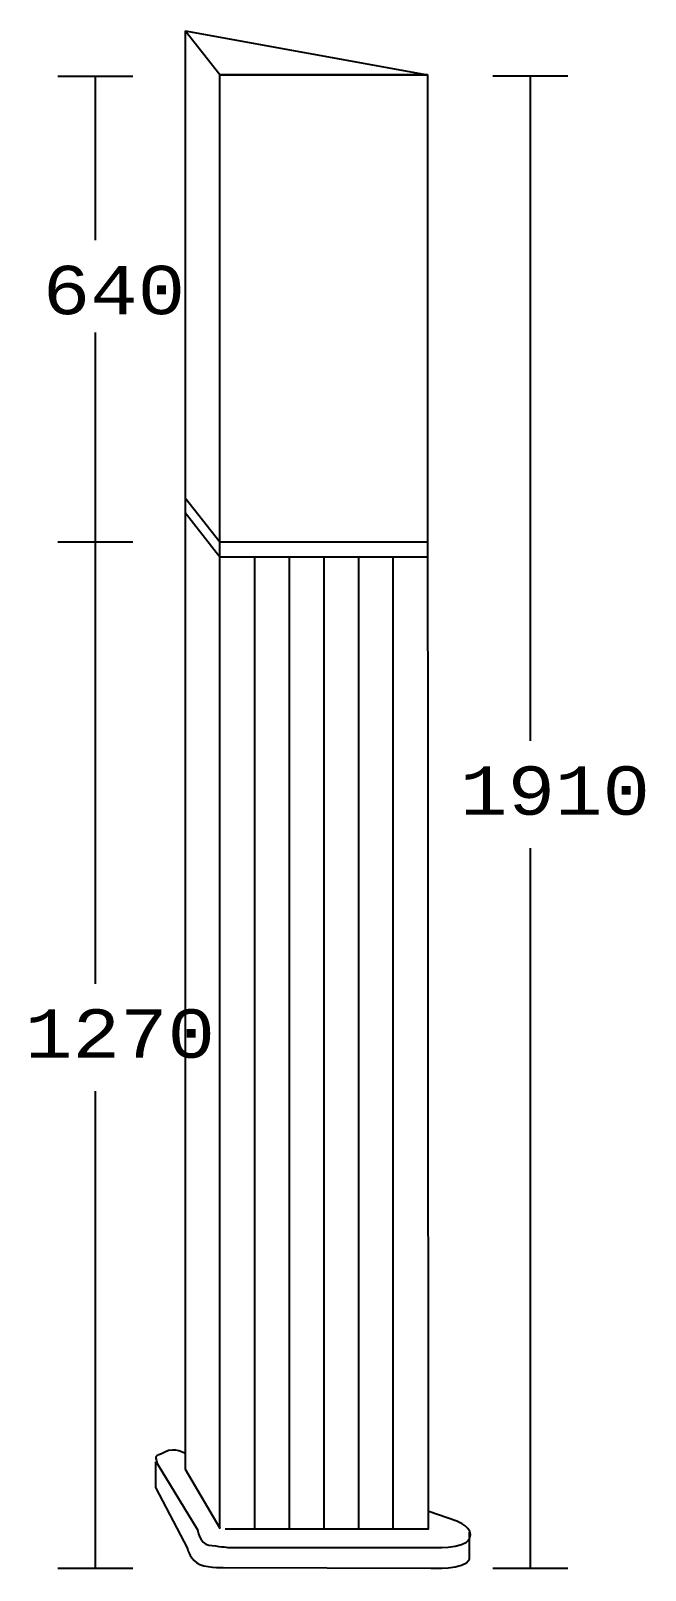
# Model space of a CAD drawing. Extents: x 1 to 155, y 0 to 385.
import ezdxf

# ---------------------------------------------------------------- set-up
doc = ezdxf.new("R2010")
doc.units = 0
doc.layers.add('LIVELLO_1', color=160, linetype='Continuous')
doc.styles.add('STD', font='txt')

# ---------------------------------------------------------------- blocks, each defined once
blk = doc.blocks.new('AI9-BLK1')
at = {"layer": 'LIVELLO_1', "color": 7}
for p, q in [((43.53, 180.98), (62.29, 180.98)), ((52.91, 180.98), (52.91, 14.7)), ((-65.28, 180.9), (-46.51, 180.9)), ((-55.89, 180.9), (-55.89, 139.94)), ((-55.9, 116.85), (-55.9, -46.09)), ((-65.28, 64.42), (-46.52, 64.42)), ((-16.07, 60.65), (-16.07, -182.23)), ((-7.41, 60.65), (-7.41, -182.23)), ((1.24, 60.65), (1.24, -182.23)), ((9.9, 60.65), (9.9, -182.23)), ((18.56, 60.65), (18.56, -182.23)), ((52.91, -12.19), (52.91, -192.28)), ((-55.89, -72.99), (-55.89, -192.28)), ((37.73, -190.05), (37.73, -183.25)), ((-65.28, -192.28), (-46.51, -192.28)), ((43.53, -192.28), (62.29, -192.28))]:
    blk.add_line(p, q, dxfattribs=at)
for points in [[(-33.39, 192.28), (-33.39, 139.57), (-33.39, -167.49), (-24.73, -182.23), (-24.73, 136.95), (-24.73, 181.23), (27.21, 181.23), (27.21, 128.41), (27.23, 110.3), (27.39, -182.52), (-23.39, -182.52)], [(27.21, 64.34), (-24.73, 64.34), (-33.39, 75.39)], [(27.21, 60.65), (-24.73, 60.65), (-33.39, 71.71)]]:
    blk.add_lwpolyline(points, dxfattribs=at)
blk.add_lwpolyline([(-33.39, 192.28), (27.21, 181.23), (-24.73, 181.23)], close=True, dxfattribs=at)
for points, knots in [([(-33.34, -163.64), (-33.34, -163.64), (-35.96, -161.87), (-38.52, -163.23), (-41.08, -164.6), (-40.99, -163.77), (-40.41, -166.05), (-40.41, -166.05), (-30.45, -182.52), (-30.45, -182.52), (-30.45, -182.52), (-30.4, -182.43), (-30.4, -182.43), (-30.4, -182.43), (-29.76, -186.25), (-27.52, -186.52), (-25.28, -186.79), (-22.76, -187.07), (-22.76, -187.07), (-22.76, -187.07), (28.01, -187.07), (28.01, -187.07), (28.01, -187.07), (36.46, -187.61), (37.73, -184.89), (39.01, -182.16), (34.54, -180.53), (34.54, -180.53), (34.54, -180.53), (27.5, -178.08), (27.5, -178.08)], [0, 0, 0, 0, 1, 1, 1, 2, 2, 2, 3, 3, 3, 4, 4, 4, 5, 5, 5, 6, 6, 6, 7, 7, 7, 8, 8, 8, 9, 9, 9, 10, 10, 10, 10]), ([(-40.88, -165.64), (-40.88, -165.64), (-40.88, -172.06), (-40.88, -172.06), (-40.88, -172.06), (-32.86, -187.31), (-32.86, -187.31), (-32.86, -187.31), (-32.55, -189.35), (-30.51, -190.92), (-28.83, -192.21), (-23.91, -192.13), (-23.91, -192.13), (-23.91, -192.13), (28.01, -192.24), (28.01, -192.24), (28.01, -192.24), (36.46, -192.78), (37.73, -190.05)], [0, 0, 0, 0, 1, 1, 1, 2, 2, 2, 3, 3, 3, 4, 4, 4, 5, 5, 5, 6, 6, 6, 6])]:
    blk.add_open_spline(points, degree=3, knots=knots, dxfattribs=at)
at = {"layer": 'LIVELLO_1', "color": 7, "char_height": 12.0955, "attachment_point": 1, "style": 'STD'}
for s, insert in [('\\fCourier|b0|i0;\\H12.0955;\\W0.98;\\C7;640', (-69.05, 133.49)), ('\\fCourier|b0|i0;\\H12.0955;\\W0.98;\\C7;1910', (35.34, 8.29)), ('\\fCourier|b0|i0;\\H12.0955;\\W0.98;\\C7;1270', (-73.46, -52.49))]:
    blk.add_mtext(s, dxfattribs=dict(at, insert=insert))

msp = doc.modelspace()

# ---------------------------------------------------------------- block references
at = {"layer": 'LIVELLO_1', "color": 7}
msp.add_blockref('AI9-BLK1', (73.261764, 192.597202), dxfattribs=at)

doc.saveas('drawing.dxf')
